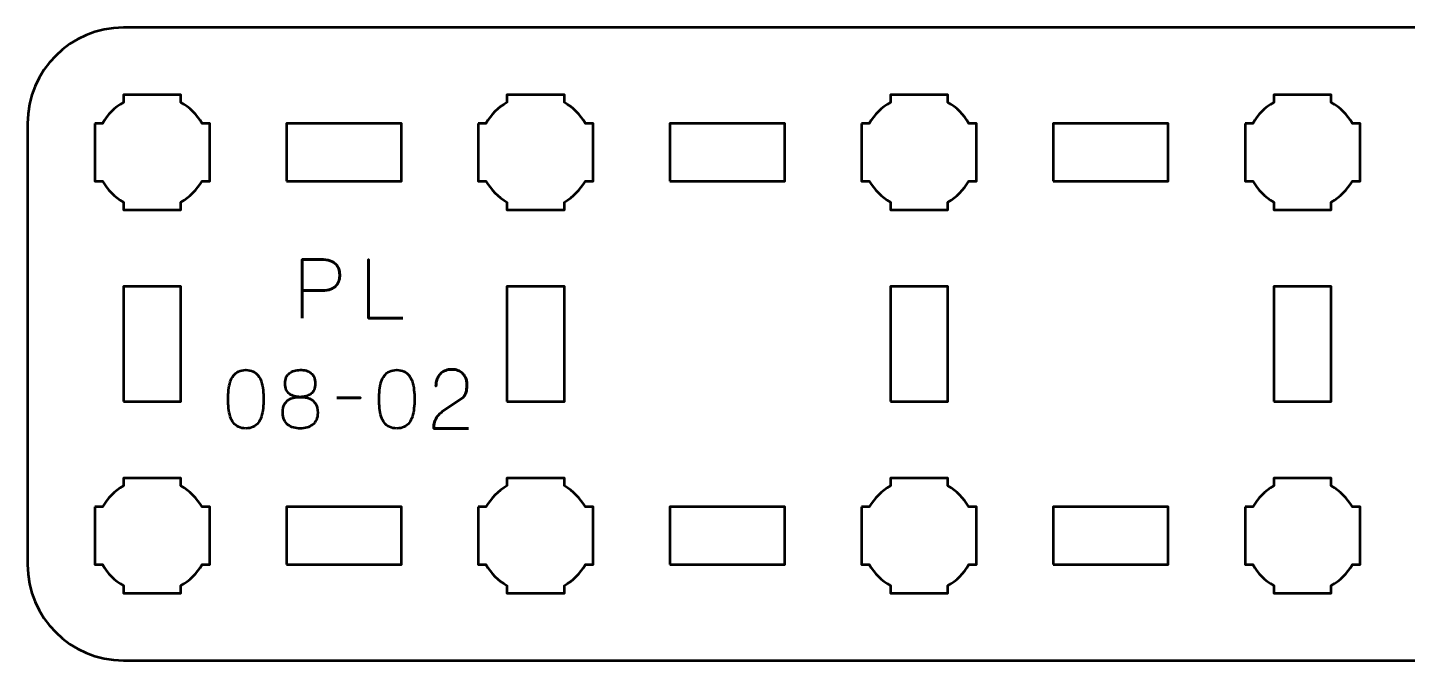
# Model space of a CAD drawing. Header units: centimetres. Extents: x -18.1 to -2.9, y -16.5 to -13.2.
# Drawn here: x -18.15 to -10.95, y -16.5 to -13.2 of the extents above; entities that cross this region are included whole.
import ezdxf

# ---------------------------------------------------------------- set-up
doc = ezdxf.new("R2010")
doc.units = ezdxf.units.CM
doc.header["$MEASUREMENT"] = 0
doc.layers.add('Layer 1', color=7, linetype='Continuous')

msp = doc.modelspace()

# ---------------------------------------------------------------- linework, layer by layer
at = {"layer": 'Layer 1', "color": 250, "lineweight": 53}
for points in [[(-16.8, -14), (-16.2, -14), (-16.2, -13.7), (-16.8, -13.7), (-16.8, -14)], [(-14.8, -14), (-14.2, -14), (-14.2, -13.7), (-14.8, -13.7), (-14.8, -14)], [(-12.8, -14), (-12.2, -14), (-12.2, -13.7), (-12.8, -13.7), (-12.8, -14)], [(-17.65, -15.15), (-17.35, -15.15), (-17.35, -14.55), (-17.65, -14.55), (-17.65, -15.15)], [(-15.65, -15.15), (-15.35, -15.15), (-15.35, -14.55), (-15.65, -14.55), (-15.65, -15.15)], [(-13.65, -15.15), (-13.35, -15.15), (-13.35, -14.55), (-13.65, -14.55), (-13.65, -15.15)], [(-11.65, -15.15), (-11.35, -15.15), (-11.35, -14.55), (-11.65, -14.55), (-11.65, -15.15)], [(-16.8, -16), (-16.2, -16), (-16.2, -15.7), (-16.8, -15.7), (-16.8, -16)], [(-14.8, -16), (-14.2, -16), (-14.2, -15.7), (-14.8, -15.7), (-14.8, -16)], [(-12.8, -16), (-12.2, -16), (-12.2, -15.7), (-12.8, -15.7), (-12.8, -16)]]:
    msp.add_lwpolyline(points, close=True, dxfattribs=at)
msp.add_open_spline([(-18.15, -16), (-18.15, -16), (-18.15, -13.7), (-18.15, -13.7), (-18.15, -13.7), (-18.15, -13.42391), (-17.92609, -13.2), (-17.65, -13.2), (-17.65, -13.2), (-17.65, -13.2), (-3.35, -13.2), (-3.35, -13.2), (-3.35, -13.2), (-3.07391, -13.2), (-2.85, -13.42391), (-2.85, -13.7), (-2.85, -13.7), (-2.85, -13.7), (-2.85, -16), (-2.85, -16), (-2.85, -16), (-2.85, -16.27609), (-3.07391, -16.5), (-3.35, -16.5), (-3.35, -16.5), (-3.35, -16.5), (-17.65, -16.5), (-17.65, -16.5), (-17.65, -16.5), (-17.92609, -16.5), (-18.15, -16.27609), (-18.15, -16)], degree=3, knots=[0, 0, 0, 0, 0.125, 0.125, 0.125, 0.125, 0.25, 0.25, 0.25, 0.25, 0.375, 0.375, 0.375, 0.375, 0.5, 0.5, 0.5, 0.5, 0.625, 0.625, 0.625, 0.625, 0.75, 0.75, 0.75, 0.75, 0.875, 0.875, 0.875, 0.875, 1, 1, 1, 1], dxfattribs=at)
at = {"layer": 'Layer 1', "lineweight": 53}
for points in [[(-17.8, -13.7), (-17.8, -13.7), (-17.75985, -13.7), (-17.75985, -13.7), (-17.75985, -13.7), (-17.7335, -13.65447), (-17.69553, -13.6165), (-17.65, -13.59015), (-17.65, -13.59015), (-17.65, -13.59015), (-17.65, -13.55), (-17.65, -13.55), (-17.65, -13.55), (-17.65, -13.55), (-17.5, -13.55), (-17.5, -13.55), (-17.5, -13.55), (-17.5, -13.55), (-17.35, -13.55), (-17.35, -13.55), (-17.35, -13.55), (-17.35, -13.55), (-17.35, -13.59015), (-17.35, -13.59015), (-17.35, -13.59015), (-17.30447, -13.6165), (-17.2665, -13.65447), (-17.24015, -13.7), (-17.24015, -13.7), (-17.24015, -13.7), (-17.2, -13.7), (-17.2, -13.7), (-17.2, -13.7), (-17.2, -13.7), (-17.2, -13.85), (-17.2, -13.85), (-17.2, -13.85), (-17.2, -13.85), (-17.2, -14), (-17.2, -14), (-17.2, -14), (-17.2, -14), (-17.24015, -14), (-17.24015, -14), (-17.24015, -14), (-17.2665, -14.04553), (-17.30447, -14.0835), (-17.35, -14.10985), (-17.35, -14.10985), (-17.35, -14.10985), (-17.35, -14.15), (-17.35, -14.15), (-17.35, -14.15), (-17.35, -14.15), (-17.5, -14.15), (-17.5, -14.15), (-17.5, -14.15), (-17.5, -14.15), (-17.65, -14.15), (-17.65, -14.15), (-17.65, -14.15), (-17.65, -14.15), (-17.65, -14.10985), (-17.65, -14.10985), (-17.65, -14.10985), (-17.69553, -14.0835), (-17.7335, -14.04553), (-17.75985, -14), (-17.75985, -14), (-17.75985, -14), (-17.8, -14), (-17.8, -14), (-17.8, -14), (-17.8, -14), (-17.8, -13.85), (-17.8, -13.85), (-17.8, -13.85), (-17.8, -13.85), (-17.8, -13.7), (-17.8, -13.7)], [(-15.8, -13.7), (-15.8, -13.7), (-15.75985, -13.7), (-15.75985, -13.7), (-15.75985, -13.7), (-15.7335, -13.65447), (-15.69553, -13.6165), (-15.65, -13.59015), (-15.65, -13.59015), (-15.65, -13.59015), (-15.65, -13.55), (-15.65, -13.55), (-15.65, -13.55), (-15.65, -13.55), (-15.5, -13.55), (-15.5, -13.55), (-15.5, -13.55), (-15.5, -13.55), (-15.35, -13.55), (-15.35, -13.55), (-15.35, -13.55), (-15.35, -13.55), (-15.35, -13.59015), (-15.35, -13.59015), (-15.35, -13.59015), (-15.30447, -13.6165), (-15.2665, -13.65447), (-15.24015, -13.7), (-15.24015, -13.7), (-15.24015, -13.7), (-15.2, -13.7), (-15.2, -13.7), (-15.2, -13.7), (-15.2, -13.7), (-15.2, -13.85), (-15.2, -13.85), (-15.2, -13.85), (-15.2, -13.85), (-15.2, -14), (-15.2, -14), (-15.2, -14), (-15.2, -14), (-15.24015, -14), (-15.24015, -14), (-15.24015, -14), (-15.2665, -14.04553), (-15.30447, -14.0835), (-15.35, -14.10985), (-15.35, -14.10985), (-15.35, -14.10985), (-15.35, -14.15), (-15.35, -14.15), (-15.35, -14.15), (-15.35, -14.15), (-15.5, -14.15), (-15.5, -14.15), (-15.5, -14.15), (-15.5, -14.15), (-15.65, -14.15), (-15.65, -14.15), (-15.65, -14.15), (-15.65, -14.15), (-15.65, -14.10985), (-15.65, -14.10985), (-15.65, -14.10985), (-15.69553, -14.0835), (-15.7335, -14.04553), (-15.75985, -14), (-15.75985, -14), (-15.75985, -14), (-15.8, -14), (-15.8, -14), (-15.8, -14), (-15.8, -14), (-15.8, -13.85), (-15.8, -13.85), (-15.8, -13.85), (-15.8, -13.85), (-15.8, -13.7), (-15.8, -13.7)], [(-13.8, -13.7), (-13.8, -13.7), (-13.75985, -13.7), (-13.75985, -13.7), (-13.75985, -13.7), (-13.7335, -13.65447), (-13.69553, -13.6165), (-13.65, -13.59015), (-13.65, -13.59015), (-13.65, -13.59015), (-13.65, -13.55), (-13.65, -13.55), (-13.65, -13.55), (-13.65, -13.55), (-13.5, -13.55), (-13.5, -13.55), (-13.5, -13.55), (-13.5, -13.55), (-13.35, -13.55), (-13.35, -13.55), (-13.35, -13.55), (-13.35, -13.55), (-13.35, -13.59015), (-13.35, -13.59015), (-13.35, -13.59015), (-13.30447, -13.6165), (-13.2665, -13.65447), (-13.24015, -13.7), (-13.24015, -13.7), (-13.24015, -13.7), (-13.2, -13.7), (-13.2, -13.7), (-13.2, -13.7), (-13.2, -13.7), (-13.2, -13.85), (-13.2, -13.85), (-13.2, -13.85), (-13.2, -13.85), (-13.2, -14), (-13.2, -14), (-13.2, -14), (-13.2, -14), (-13.24015, -14), (-13.24015, -14), (-13.24015, -14), (-13.2665, -14.04553), (-13.30447, -14.0835), (-13.35, -14.10985), (-13.35, -14.10985), (-13.35, -14.10985), (-13.35, -14.15), (-13.35, -14.15), (-13.35, -14.15), (-13.35, -14.15), (-13.5, -14.15), (-13.5, -14.15), (-13.5, -14.15), (-13.5, -14.15), (-13.65, -14.15), (-13.65, -14.15), (-13.65, -14.15), (-13.65, -14.15), (-13.65, -14.10985), (-13.65, -14.10985), (-13.65, -14.10985), (-13.69553, -14.0835), (-13.7335, -14.04553), (-13.75985, -14), (-13.75985, -14), (-13.75985, -14), (-13.8, -14), (-13.8, -14), (-13.8, -14), (-13.8, -14), (-13.8, -13.85), (-13.8, -13.85), (-13.8, -13.85), (-13.8, -13.85), (-13.8, -13.7), (-13.8, -13.7)], [(-11.8, -13.7), (-11.8, -13.7), (-11.75985, -13.7), (-11.75985, -13.7), (-11.75985, -13.7), (-11.7335, -13.65447), (-11.69553, -13.6165), (-11.65, -13.59015), (-11.65, -13.59015), (-11.65, -13.59015), (-11.65, -13.55), (-11.65, -13.55), (-11.65, -13.55), (-11.65, -13.55), (-11.5, -13.55), (-11.5, -13.55), (-11.5, -13.55), (-11.5, -13.55), (-11.35, -13.55), (-11.35, -13.55), (-11.35, -13.55), (-11.35, -13.55), (-11.35, -13.59015), (-11.35, -13.59015), (-11.35, -13.59015), (-11.30447, -13.6165), (-11.2665, -13.65447), (-11.24015, -13.7), (-11.24015, -13.7), (-11.24015, -13.7), (-11.2, -13.7), (-11.2, -13.7), (-11.2, -13.7), (-11.2, -13.7), (-11.2, -13.85), (-11.2, -13.85), (-11.2, -13.85), (-11.2, -13.85), (-11.2, -14), (-11.2, -14), (-11.2, -14), (-11.2, -14), (-11.24015, -14), (-11.24015, -14), (-11.24015, -14), (-11.2665, -14.04553), (-11.30447, -14.0835), (-11.35, -14.10985), (-11.35, -14.10985), (-11.35, -14.10985), (-11.35, -14.15), (-11.35, -14.15), (-11.35, -14.15), (-11.35, -14.15), (-11.5, -14.15), (-11.5, -14.15), (-11.5, -14.15), (-11.5, -14.15), (-11.65, -14.15), (-11.65, -14.15), (-11.65, -14.15), (-11.65, -14.15), (-11.65, -14.10985), (-11.65, -14.10985), (-11.65, -14.10985), (-11.69553, -14.0835), (-11.7335, -14.04553), (-11.75985, -14), (-11.75985, -14), (-11.75985, -14), (-11.8, -14), (-11.8, -14), (-11.8, -14), (-11.8, -14), (-11.8, -13.85), (-11.8, -13.85), (-11.8, -13.85), (-11.8, -13.85), (-11.8, -13.7), (-11.8, -13.7)], [(-17.8, -15.7), (-17.8, -15.7), (-17.75985, -15.7), (-17.75985, -15.7), (-17.75985, -15.7), (-17.7335, -15.65447), (-17.69553, -15.6165), (-17.65, -15.59015), (-17.65, -15.59015), (-17.65, -15.59015), (-17.65, -15.55), (-17.65, -15.55), (-17.65, -15.55), (-17.65, -15.55), (-17.5, -15.55), (-17.5, -15.55), (-17.5, -15.55), (-17.5, -15.55), (-17.35, -15.55), (-17.35, -15.55), (-17.35, -15.55), (-17.35, -15.55), (-17.35, -15.59015), (-17.35, -15.59015), (-17.35, -15.59015), (-17.30447, -15.6165), (-17.2665, -15.65447), (-17.24015, -15.7), (-17.24015, -15.7), (-17.24015, -15.7), (-17.2, -15.7), (-17.2, -15.7), (-17.2, -15.7), (-17.2, -15.7), (-17.2, -15.85), (-17.2, -15.85), (-17.2, -15.85), (-17.2, -15.85), (-17.2, -16), (-17.2, -16), (-17.2, -16), (-17.2, -16), (-17.24015, -16), (-17.24015, -16), (-17.24015, -16), (-17.2665, -16.04553), (-17.30447, -16.0835), (-17.35, -16.10985), (-17.35, -16.10985), (-17.35, -16.10985), (-17.35, -16.15), (-17.35, -16.15), (-17.35, -16.15), (-17.35, -16.15), (-17.5, -16.15), (-17.5, -16.15), (-17.5, -16.15), (-17.5, -16.15), (-17.65, -16.15), (-17.65, -16.15), (-17.65, -16.15), (-17.65, -16.15), (-17.65, -16.10985), (-17.65, -16.10985), (-17.65, -16.10985), (-17.69553, -16.0835), (-17.7335, -16.04553), (-17.75985, -16), (-17.75985, -16), (-17.75985, -16), (-17.8, -16), (-17.8, -16), (-17.8, -16), (-17.8, -16), (-17.8, -15.85), (-17.8, -15.85), (-17.8, -15.85), (-17.8, -15.85), (-17.8, -15.7), (-17.8, -15.7)], [(-15.8, -15.7), (-15.8, -15.7), (-15.75985, -15.7), (-15.75985, -15.7), (-15.75985, -15.7), (-15.7335, -15.65447), (-15.69553, -15.6165), (-15.65, -15.59015), (-15.65, -15.59015), (-15.65, -15.59015), (-15.65, -15.55), (-15.65, -15.55), (-15.65, -15.55), (-15.65, -15.55), (-15.5, -15.55), (-15.5, -15.55), (-15.5, -15.55), (-15.5, -15.55), (-15.35, -15.55), (-15.35, -15.55), (-15.35, -15.55), (-15.35, -15.55), (-15.35, -15.59015), (-15.35, -15.59015), (-15.35, -15.59015), (-15.30447, -15.6165), (-15.2665, -15.65447), (-15.24015, -15.7), (-15.24015, -15.7), (-15.24015, -15.7), (-15.2, -15.7), (-15.2, -15.7), (-15.2, -15.7), (-15.2, -15.7), (-15.2, -15.85), (-15.2, -15.85), (-15.2, -15.85), (-15.2, -15.85), (-15.2, -16), (-15.2, -16), (-15.2, -16), (-15.2, -16), (-15.24015, -16), (-15.24015, -16), (-15.24015, -16), (-15.2665, -16.04553), (-15.30447, -16.0835), (-15.35, -16.10985), (-15.35, -16.10985), (-15.35, -16.10985), (-15.35, -16.15), (-15.35, -16.15), (-15.35, -16.15), (-15.35, -16.15), (-15.5, -16.15), (-15.5, -16.15), (-15.5, -16.15), (-15.5, -16.15), (-15.65, -16.15), (-15.65, -16.15), (-15.65, -16.15), (-15.65, -16.15), (-15.65, -16.10985), (-15.65, -16.10985), (-15.65, -16.10985), (-15.69553, -16.0835), (-15.7335, -16.04553), (-15.75985, -16), (-15.75985, -16), (-15.75985, -16), (-15.8, -16), (-15.8, -16), (-15.8, -16), (-15.8, -16), (-15.8, -15.85), (-15.8, -15.85), (-15.8, -15.85), (-15.8, -15.85), (-15.8, -15.7), (-15.8, -15.7)], [(-13.8, -15.7), (-13.8, -15.7), (-13.75985, -15.7), (-13.75985, -15.7), (-13.75985, -15.7), (-13.7335, -15.65447), (-13.69553, -15.6165), (-13.65, -15.59015), (-13.65, -15.59015), (-13.65, -15.59015), (-13.65, -15.55), (-13.65, -15.55), (-13.65, -15.55), (-13.65, -15.55), (-13.5, -15.55), (-13.5, -15.55), (-13.5, -15.55), (-13.5, -15.55), (-13.35, -15.55), (-13.35, -15.55), (-13.35, -15.55), (-13.35, -15.55), (-13.35, -15.59015), (-13.35, -15.59015), (-13.35, -15.59015), (-13.30447, -15.6165), (-13.2665, -15.65447), (-13.24015, -15.7), (-13.24015, -15.7), (-13.24015, -15.7), (-13.2, -15.7), (-13.2, -15.7), (-13.2, -15.7), (-13.2, -15.7), (-13.2, -15.85), (-13.2, -15.85), (-13.2, -15.85), (-13.2, -15.85), (-13.2, -16), (-13.2, -16), (-13.2, -16), (-13.2, -16), (-13.24015, -16), (-13.24015, -16), (-13.24015, -16), (-13.2665, -16.04553), (-13.30447, -16.0835), (-13.35, -16.10985), (-13.35, -16.10985), (-13.35, -16.10985), (-13.35, -16.15), (-13.35, -16.15), (-13.35, -16.15), (-13.35, -16.15), (-13.5, -16.15), (-13.5, -16.15), (-13.5, -16.15), (-13.5, -16.15), (-13.65, -16.15), (-13.65, -16.15), (-13.65, -16.15), (-13.65, -16.15), (-13.65, -16.10985), (-13.65, -16.10985), (-13.65, -16.10985), (-13.69553, -16.0835), (-13.7335, -16.04553), (-13.75985, -16), (-13.75985, -16), (-13.75985, -16), (-13.8, -16), (-13.8, -16), (-13.8, -16), (-13.8, -16), (-13.8, -15.85), (-13.8, -15.85), (-13.8, -15.85), (-13.8, -15.85), (-13.8, -15.7), (-13.8, -15.7)], [(-11.8, -15.7), (-11.8, -15.7), (-11.75985, -15.7), (-11.75985, -15.7), (-11.75985, -15.7), (-11.7335, -15.65447), (-11.69553, -15.6165), (-11.65, -15.59015), (-11.65, -15.59015), (-11.65, -15.59015), (-11.65, -15.55), (-11.65, -15.55), (-11.65, -15.55), (-11.65, -15.55), (-11.5, -15.55), (-11.5, -15.55), (-11.5, -15.55), (-11.5, -15.55), (-11.35, -15.55), (-11.35, -15.55), (-11.35, -15.55), (-11.35, -15.55), (-11.35, -15.59015), (-11.35, -15.59015), (-11.35, -15.59015), (-11.30447, -15.6165), (-11.2665, -15.65447), (-11.24015, -15.7), (-11.24015, -15.7), (-11.24015, -15.7), (-11.2, -15.7), (-11.2, -15.7), (-11.2, -15.7), (-11.2, -15.7), (-11.2, -15.85), (-11.2, -15.85), (-11.2, -15.85), (-11.2, -15.85), (-11.2, -16), (-11.2, -16), (-11.2, -16), (-11.2, -16), (-11.24015, -16), (-11.24015, -16), (-11.24015, -16), (-11.2665, -16.04553), (-11.30447, -16.0835), (-11.35, -16.10985), (-11.35, -16.10985), (-11.35, -16.10985), (-11.35, -16.15), (-11.35, -16.15), (-11.35, -16.15), (-11.35, -16.15), (-11.5, -16.15), (-11.5, -16.15), (-11.5, -16.15), (-11.5, -16.15), (-11.65, -16.15), (-11.65, -16.15), (-11.65, -16.15), (-11.65, -16.15), (-11.65, -16.10985), (-11.65, -16.10985), (-11.65, -16.10985), (-11.69553, -16.0835), (-11.7335, -16.04553), (-11.75985, -16), (-11.75985, -16), (-11.75985, -16), (-11.8, -16), (-11.8, -16), (-11.8, -16), (-11.8, -16), (-11.8, -15.85), (-11.8, -15.85), (-11.8, -15.85), (-11.8, -15.85), (-11.8, -15.7), (-11.8, -15.7)]]:
    msp.add_open_spline(points, degree=3, knots=[0, 0, 0, 0, 0.05, 0.05, 0.05, 0.05, 0.1, 0.1, 0.1, 0.1, 0.15, 0.15, 0.15, 0.15, 0.2, 0.2, 0.2, 0.2, 0.25, 0.25, 0.25, 0.25, 0.3, 0.3, 0.3, 0.3, 0.35, 0.35, 0.35, 0.35, 0.4, 0.4, 0.4, 0.4, 0.45, 0.45, 0.45, 0.45, 0.5, 0.5, 0.5, 0.5, 0.55, 0.55, 0.55, 0.55, 0.6, 0.6, 0.6, 0.6, 0.65, 0.65, 0.65, 0.65, 0.7, 0.7, 0.7, 0.7, 0.75, 0.75, 0.75, 0.75, 0.8, 0.8, 0.8, 0.8, 0.85, 0.85, 0.85, 0.85, 0.9, 0.9, 0.9, 0.9, 0.95, 0.95, 0.95, 0.95, 1, 1, 1, 1], dxfattribs=at)
at = {"layer": 'Layer 1', "color": 5, "lineweight": 53}
for points, knots in [([(-16.71759, -14.71494), (-16.71759, -14.71494), (-16.71759, -14.40972), (-16.71759, -14.40972), (-16.71759, -14.40972), (-16.71759, -14.40972), (-16.62022, -14.40972), (-16.62022, -14.40972), (-16.62022, -14.40972), (-16.60075, -14.40979), (-16.58474, -14.41198), (-16.57211, -14.41621), (-16.57211, -14.41621), (-16.55955, -14.42037), (-16.54967, -14.42616), (-16.54254, -14.4335), (-16.54254, -14.4335), (-16.53542, -14.44076), (-16.53034, -14.44909), (-16.52723, -14.45847), (-16.52723, -14.45847), (-16.5242, -14.46786), (-16.52244, -14.47766), (-16.52201, -14.48804), (-16.52201, -14.48804), (-16.52152, -14.49841), (-16.52272, -14.50857), (-16.52554, -14.51844), (-16.52554, -14.51844), (-16.52843, -14.52832), (-16.5333, -14.53728), (-16.54029, -14.54533), (-16.54029, -14.54533), (-16.5472, -14.55337), (-16.55658, -14.55979), (-16.56837, -14.56452), (-16.56837, -14.56452), (-16.58015, -14.56931), (-16.59475, -14.57171), (-16.61218, -14.57185), (-16.61218, -14.57185), (-16.61218, -14.57185), (-16.71759, -14.57185), (-16.71759, -14.57185), (-16.71759, -14.57185), (-16.71759, -14.57185), (-16.61218, -14.57185), (-16.61218, -14.57185), (-16.61218, -14.57185), (-16.59511, -14.57171), (-16.58064, -14.56931), (-16.56893, -14.56452), (-16.56893, -14.56452), (-16.55715, -14.55979), (-16.54776, -14.55337), (-16.54071, -14.54533), (-16.54071, -14.54533), (-16.53372, -14.53728), (-16.52871, -14.52832), (-16.52575, -14.51844), (-16.52575, -14.51844), (-16.52279, -14.50857), (-16.52152, -14.49841), (-16.52201, -14.48804), (-16.52201, -14.48804), (-16.52244, -14.47766), (-16.5242, -14.46786), (-16.52737, -14.45847), (-16.52737, -14.45847), (-16.53048, -14.44909), (-16.5357, -14.44076), (-16.54283, -14.4335), (-16.54283, -14.4335), (-16.55002, -14.42616), (-16.5599, -14.42037), (-16.57246, -14.41621), (-16.57246, -14.41621), (-16.58509, -14.41198), (-16.60096, -14.40979), (-16.62022, -14.40972), (-16.62022, -14.40972), (-16.62022, -14.40972), (-16.71759, -14.40972), (-16.71759, -14.40972), (-16.71759, -14.40972), (-16.71759, -14.40972), (-16.71759, -14.71494), (-16.71759, -14.71494)], [0, 0, 0, 0, 0.0454545, 0.0454545, 0.0454545, 0.0454545, 0.0909091, 0.0909091, 0.0909091, 0.0909091, 0.1363636, 0.1363636, 0.1363636, 0.1363636, 0.1818182, 0.1818182, 0.1818182, 0.1818182, 0.2272727, 0.2272727, 0.2272727, 0.2272727, 0.2727273, 0.2727273, 0.2727273, 0.2727273, 0.3181818, 0.3181818, 0.3181818, 0.3181818, 0.3636364, 0.3636364, 0.3636364, 0.3636364, 0.4090909, 0.4090909, 0.4090909, 0.4090909, 0.4545455, 0.4545455, 0.4545455, 0.4545455, 0.5, 0.5, 0.5, 0.5, 0.5454545, 0.5454545, 0.5454545, 0.5454545, 0.5909091, 0.5909091, 0.5909091, 0.5909091, 0.6363636, 0.6363636, 0.6363636, 0.6363636, 0.6818182, 0.6818182, 0.6818182, 0.6818182, 0.7272727, 0.7272727, 0.7272727, 0.7272727, 0.7727273, 0.7727273, 0.7727273, 0.7727273, 0.8181818, 0.8181818, 0.8181818, 0.8181818, 0.8636364, 0.8636364, 0.8636364, 0.8636364, 0.9090909, 0.9090909, 0.9090909, 0.9090909, 0.9545455, 0.9545455, 0.9545455, 0.9545455, 1, 1, 1, 1]), ([(-16.19309, -14.71494), (-16.19309, -14.71494), (-16.37131, -14.71494), (-16.37131, -14.71494), (-16.37131, -14.71494), (-16.37131, -14.71494), (-16.37131, -14.40972), (-16.37131, -14.40972), (-16.37131, -14.40972), (-16.37131, -14.40972), (-16.37131, -14.71494), (-16.37131, -14.71494), (-16.37131, -14.71494), (-16.37131, -14.71494), (-16.19309, -14.71494), (-16.19309, -14.71494)], [0, 0, 0, 0, 0.25, 0.25, 0.25, 0.25, 0.5, 0.5, 0.5, 0.5, 0.75, 0.75, 0.75, 0.75, 1, 1, 1, 1]), ([(-17.0118, -15.29025), (-16.99699, -15.29018), (-16.98422, -15.28757), (-16.97356, -15.28249), (-16.97356, -15.28249), (-16.96298, -15.27741), (-16.95416, -15.27014), (-16.94711, -15.2609), (-16.94711, -15.2609), (-16.94012, -15.25159), (-16.93462, -15.24058), (-16.93053, -15.22788), (-16.93053, -15.22788), (-16.9265, -15.21518), (-16.92361, -15.20128), (-16.92199, -15.18604), (-16.92199, -15.18604), (-16.92029, -15.1708), (-16.91945, -15.15478), (-16.91952, -15.13785), (-16.91952, -15.13785), (-16.91945, -15.12099), (-16.92029, -15.10497), (-16.92199, -15.0898), (-16.92199, -15.0898), (-16.92361, -15.07463), (-16.9265, -15.06066), (-16.93053, -15.04796), (-16.93053, -15.04796), (-16.93462, -15.03533), (-16.94012, -15.02433), (-16.94711, -15.01494), (-16.94711, -15.01494), (-16.95416, -15.00563), (-16.96298, -14.99836), (-16.97356, -14.99328), (-16.97356, -14.99328), (-16.98422, -14.98813), (-16.99699, -14.98552), (-17.0118, -14.98545), (-17.0118, -14.98545), (-17.02662, -14.98552), (-17.03939, -14.98813), (-17.05005, -14.99328), (-17.05005, -14.99328), (-17.06063, -14.99836), (-17.06945, -15.00563), (-17.0765, -15.01494), (-17.0765, -15.01494), (-17.08349, -15.02433), (-17.08899, -15.03533), (-17.09308, -15.04796), (-17.09308, -15.04796), (-17.09711, -15.06066), (-17.1, -15.07463), (-17.10162, -15.0898), (-17.10162, -15.0898), (-17.10331, -15.10497), (-17.10416, -15.12099), (-17.10409, -15.13785), (-17.10409, -15.13785), (-17.10416, -15.15478), (-17.10331, -15.1708), (-17.10162, -15.18604), (-17.10162, -15.18604), (-17.1, -15.20128), (-17.09711, -15.21518), (-17.09308, -15.22788), (-17.09308, -15.22788), (-17.08899, -15.24058), (-17.08349, -15.25159), (-17.0765, -15.2609), (-17.0765, -15.2609), (-17.06945, -15.27014), (-17.06063, -15.27741), (-17.05005, -15.28249), (-17.05005, -15.28249), (-17.03939, -15.28757), (-17.02662, -15.29018), (-17.0118, -15.29025)], [0, 0, 0, 0, 0.05, 0.05, 0.05, 0.05, 0.1, 0.1, 0.1, 0.1, 0.15, 0.15, 0.15, 0.15, 0.2, 0.2, 0.2, 0.2, 0.25, 0.25, 0.25, 0.25, 0.3, 0.3, 0.3, 0.3, 0.35, 0.35, 0.35, 0.35, 0.4, 0.4, 0.4, 0.4, 0.45, 0.45, 0.45, 0.45, 0.5, 0.5, 0.5, 0.5, 0.55, 0.55, 0.55, 0.55, 0.6, 0.6, 0.6, 0.6, 0.65, 0.65, 0.65, 0.65, 0.7, 0.7, 0.7, 0.7, 0.75, 0.75, 0.75, 0.75, 0.8, 0.8, 0.8, 0.8, 0.85, 0.85, 0.85, 0.85, 0.9, 0.9, 0.9, 0.9, 0.95, 0.95, 0.95, 0.95, 1, 1, 1, 1]), ([(-17.0118, -15.29025), (-16.99699, -15.29018), (-16.98422, -15.28757), (-16.97356, -15.28249), (-16.97356, -15.28249), (-16.96298, -15.27741), (-16.95416, -15.27014), (-16.94711, -15.2609), (-16.94711, -15.2609), (-16.94012, -15.25159), (-16.93462, -15.24058), (-16.93053, -15.22788), (-16.93053, -15.22788), (-16.9265, -15.21518), (-16.92361, -15.20128), (-16.92199, -15.18604), (-16.92199, -15.18604), (-16.92029, -15.1708), (-16.91945, -15.15478), (-16.91952, -15.13785), (-16.91952, -15.13785), (-16.91945, -15.12099), (-16.92029, -15.10497), (-16.92199, -15.0898), (-16.92199, -15.0898), (-16.92361, -15.07463), (-16.9265, -15.06066), (-16.93053, -15.04796), (-16.93053, -15.04796), (-16.93462, -15.03533), (-16.94012, -15.02433), (-16.94711, -15.01494), (-16.94711, -15.01494), (-16.95416, -15.00563), (-16.96298, -14.99836), (-16.97356, -14.99328), (-16.97356, -14.99328), (-16.98422, -14.98813), (-16.99699, -14.98552), (-17.0118, -14.98545), (-17.0118, -14.98545), (-17.02662, -14.98552), (-17.03939, -14.98813), (-17.05005, -14.99328), (-17.05005, -14.99328), (-17.06063, -14.99836), (-17.06945, -15.00563), (-17.0765, -15.01494), (-17.0765, -15.01494), (-17.08349, -15.02433), (-17.08899, -15.03533), (-17.09308, -15.04796), (-17.09308, -15.04796), (-17.09711, -15.06066), (-17.1, -15.07463), (-17.10162, -15.0898), (-17.10162, -15.0898), (-17.10331, -15.10497), (-17.10416, -15.12099), (-17.10409, -15.13785), (-17.10409, -15.13785), (-17.10416, -15.15478), (-17.10331, -15.1708), (-17.10162, -15.18604), (-17.10162, -15.18604), (-17.1, -15.20128), (-17.09711, -15.21518), (-17.09308, -15.22788), (-17.09308, -15.22788), (-17.08899, -15.24058), (-17.08349, -15.25159), (-17.0765, -15.2609), (-17.0765, -15.2609), (-17.06945, -15.27014), (-17.06063, -15.27741), (-17.05005, -15.28249), (-17.05005, -15.28249), (-17.03939, -15.28757), (-17.02662, -15.29018), (-17.0118, -15.29025)], [0, 0, 0, 0, 0.05, 0.05, 0.05, 0.05, 0.1, 0.1, 0.1, 0.1, 0.15, 0.15, 0.15, 0.15, 0.2, 0.2, 0.2, 0.2, 0.25, 0.25, 0.25, 0.25, 0.3, 0.3, 0.3, 0.3, 0.35, 0.35, 0.35, 0.35, 0.4, 0.4, 0.4, 0.4, 0.45, 0.45, 0.45, 0.45, 0.5, 0.5, 0.5, 0.5, 0.55, 0.55, 0.55, 0.55, 0.6, 0.6, 0.6, 0.6, 0.65, 0.65, 0.65, 0.65, 0.7, 0.7, 0.7, 0.7, 0.75, 0.75, 0.75, 0.75, 0.8, 0.8, 0.8, 0.8, 0.85, 0.85, 0.85, 0.85, 0.9, 0.9, 0.9, 0.9, 0.95, 0.95, 0.95, 0.95, 1, 1, 1, 1]), ([(-16.72817, -15.12642), (-16.71731, -15.12642), (-16.70715, -15.12515), (-16.69762, -15.12261), (-16.69762, -15.12261), (-16.68817, -15.12), (-16.67984, -15.11591), (-16.67258, -15.11033), (-16.67258, -15.11033), (-16.66538, -15.10476), (-16.65974, -15.09749), (-16.65564, -15.08853), (-16.65564, -15.08853), (-16.65155, -15.07964), (-16.64951, -15.06885), (-16.64944, -15.05615), (-16.64944, -15.05615), (-16.64951, -15.04345), (-16.65148, -15.03258), (-16.65536, -15.02355), (-16.65536, -15.02355), (-16.65924, -15.01452), (-16.66475, -15.00711), (-16.6718, -15.0014), (-16.6718, -15.0014), (-16.67886, -14.99575), (-16.68718, -14.99159), (-16.69678, -14.98898), (-16.69678, -14.98898), (-16.7063, -14.98637), (-16.71682, -14.98524), (-16.72817, -14.98545), (-16.72817, -14.98545), (-16.73953, -14.98559), (-16.75005, -14.98708), (-16.75957, -14.98969), (-16.75957, -14.98969), (-16.76917, -14.99237), (-16.77749, -14.99646), (-16.78455, -15.00203), (-16.78455, -15.00203), (-16.7916, -15.00761), (-16.79711, -15.01487), (-16.80099, -15.02376), (-16.80099, -15.02376), (-16.80487, -15.03272), (-16.80684, -15.04345), (-16.80691, -15.05615), (-16.80691, -15.05615), (-16.80684, -15.06885), (-16.8048, -15.07964), (-16.8007, -15.08853), (-16.8007, -15.08853), (-16.79661, -15.09749), (-16.79097, -15.10476), (-16.7837, -15.11033), (-16.7837, -15.11033), (-16.7765, -15.11591), (-16.76818, -15.12), (-16.75872, -15.12261), (-16.75872, -15.12261), (-16.7492, -15.12515), (-16.73904, -15.12642), (-16.72817, -15.12642)], [0, 0, 0, 0, 0.0625, 0.0625, 0.0625, 0.0625, 0.125, 0.125, 0.125, 0.125, 0.1875, 0.1875, 0.1875, 0.1875, 0.25, 0.25, 0.25, 0.25, 0.3125, 0.3125, 0.3125, 0.3125, 0.375, 0.375, 0.375, 0.375, 0.4375, 0.4375, 0.4375, 0.4375, 0.5, 0.5, 0.5, 0.5, 0.5625, 0.5625, 0.5625, 0.5625, 0.625, 0.625, 0.625, 0.625, 0.6875, 0.6875, 0.6875, 0.6875, 0.75, 0.75, 0.75, 0.75, 0.8125, 0.8125, 0.8125, 0.8125, 0.875, 0.875, 0.875, 0.875, 0.9375, 0.9375, 0.9375, 0.9375, 1, 1, 1, 1]), ([(-16.72817, -15.12642), (-16.71731, -15.12642), (-16.70715, -15.12515), (-16.69762, -15.12261), (-16.69762, -15.12261), (-16.68817, -15.12), (-16.67984, -15.11591), (-16.67258, -15.11033), (-16.67258, -15.11033), (-16.66538, -15.10476), (-16.65974, -15.09749), (-16.65564, -15.08853), (-16.65564, -15.08853), (-16.65155, -15.07964), (-16.64951, -15.06885), (-16.64944, -15.05615), (-16.64944, -15.05615), (-16.64951, -15.04345), (-16.65148, -15.03258), (-16.65536, -15.02355), (-16.65536, -15.02355), (-16.65924, -15.01452), (-16.66475, -15.00711), (-16.6718, -15.0014), (-16.6718, -15.0014), (-16.67886, -14.99575), (-16.68718, -14.99159), (-16.69678, -14.98898), (-16.69678, -14.98898), (-16.7063, -14.98637), (-16.71682, -14.98524), (-16.72817, -14.98545), (-16.72817, -14.98545), (-16.73953, -14.98559), (-16.75005, -14.98708), (-16.75957, -14.98969), (-16.75957, -14.98969), (-16.76917, -14.99237), (-16.77749, -14.99646), (-16.78455, -15.00203), (-16.78455, -15.00203), (-16.7916, -15.00761), (-16.79711, -15.01487), (-16.80099, -15.02376), (-16.80099, -15.02376), (-16.80487, -15.03272), (-16.80684, -15.04345), (-16.80691, -15.05615), (-16.80691, -15.05615), (-16.80684, -15.06885), (-16.8048, -15.07964), (-16.8007, -15.08853), (-16.8007, -15.08853), (-16.79661, -15.09749), (-16.79097, -15.10476), (-16.7837, -15.11033), (-16.7837, -15.11033), (-16.7765, -15.11591), (-16.76818, -15.12), (-16.75872, -15.12261), (-16.75872, -15.12261), (-16.7492, -15.12515), (-16.73904, -15.12642), (-16.72817, -15.12642)], [0, 0, 0, 0, 0.0625, 0.0625, 0.0625, 0.0625, 0.125, 0.125, 0.125, 0.125, 0.1875, 0.1875, 0.1875, 0.1875, 0.25, 0.25, 0.25, 0.25, 0.3125, 0.3125, 0.3125, 0.3125, 0.375, 0.375, 0.375, 0.375, 0.4375, 0.4375, 0.4375, 0.4375, 0.5, 0.5, 0.5, 0.5, 0.5625, 0.5625, 0.5625, 0.5625, 0.625, 0.625, 0.625, 0.625, 0.6875, 0.6875, 0.6875, 0.6875, 0.75, 0.75, 0.75, 0.75, 0.8125, 0.8125, 0.8125, 0.8125, 0.875, 0.875, 0.875, 0.875, 0.9375, 0.9375, 0.9375, 0.9375, 1, 1, 1, 1]), ([(-16.22441, -15.29025), (-16.2096, -15.29018), (-16.19683, -15.28757), (-16.18617, -15.28249), (-16.18617, -15.28249), (-16.17559, -15.27741), (-16.16677, -15.27014), (-16.15972, -15.2609), (-16.15972, -15.2609), (-16.15273, -15.25159), (-16.14723, -15.24058), (-16.14314, -15.22788), (-16.14314, -15.22788), (-16.13911, -15.21518), (-16.13622, -15.20128), (-16.1346, -15.18604), (-16.1346, -15.18604), (-16.1329, -15.1708), (-16.13206, -15.15478), (-16.13213, -15.13785), (-16.13213, -15.13785), (-16.13206, -15.12099), (-16.1329, -15.10497), (-16.1346, -15.0898), (-16.1346, -15.0898), (-16.13622, -15.07463), (-16.13911, -15.06066), (-16.14314, -15.04796), (-16.14314, -15.04796), (-16.14723, -15.03533), (-16.15273, -15.02433), (-16.15972, -15.01494), (-16.15972, -15.01494), (-16.16677, -15.00563), (-16.17559, -14.99836), (-16.18617, -14.99328), (-16.18617, -14.99328), (-16.19683, -14.98813), (-16.2096, -14.98552), (-16.22441, -14.98545), (-16.22441, -14.98545), (-16.23923, -14.98552), (-16.252, -14.98813), (-16.26266, -14.99328), (-16.26266, -14.99328), (-16.27324, -14.99836), (-16.28206, -15.00563), (-16.28911, -15.01494), (-16.28911, -15.01494), (-16.2961, -15.02433), (-16.3016, -15.03533), (-16.30569, -15.04796), (-16.30569, -15.04796), (-16.30972, -15.06066), (-16.31261, -15.07463), (-16.31423, -15.0898), (-16.31423, -15.0898), (-16.31592, -15.10497), (-16.31677, -15.12099), (-16.3167, -15.13785), (-16.3167, -15.13785), (-16.31677, -15.15478), (-16.31592, -15.1708), (-16.31423, -15.18604), (-16.31423, -15.18604), (-16.31261, -15.20128), (-16.30972, -15.21518), (-16.30569, -15.22788), (-16.30569, -15.22788), (-16.3016, -15.24058), (-16.2961, -15.25159), (-16.28911, -15.2609), (-16.28911, -15.2609), (-16.28206, -15.27014), (-16.27324, -15.27741), (-16.26266, -15.28249), (-16.26266, -15.28249), (-16.252, -15.28757), (-16.23923, -15.29018), (-16.22441, -15.29025)], [0, 0, 0, 0, 0.05, 0.05, 0.05, 0.05, 0.1, 0.1, 0.1, 0.1, 0.15, 0.15, 0.15, 0.15, 0.2, 0.2, 0.2, 0.2, 0.25, 0.25, 0.25, 0.25, 0.3, 0.3, 0.3, 0.3, 0.35, 0.35, 0.35, 0.35, 0.4, 0.4, 0.4, 0.4, 0.45, 0.45, 0.45, 0.45, 0.5, 0.5, 0.5, 0.5, 0.55, 0.55, 0.55, 0.55, 0.6, 0.6, 0.6, 0.6, 0.65, 0.65, 0.65, 0.65, 0.7, 0.7, 0.7, 0.7, 0.75, 0.75, 0.75, 0.75, 0.8, 0.8, 0.8, 0.8, 0.85, 0.85, 0.85, 0.85, 0.9, 0.9, 0.9, 0.9, 0.95, 0.95, 0.95, 0.95, 1, 1, 1, 1]), ([(-16.22441, -15.29025), (-16.2096, -15.29018), (-16.19683, -15.28757), (-16.18617, -15.28249), (-16.18617, -15.28249), (-16.17559, -15.27741), (-16.16677, -15.27014), (-16.15972, -15.2609), (-16.15972, -15.2609), (-16.15273, -15.25159), (-16.14723, -15.24058), (-16.14314, -15.22788), (-16.14314, -15.22788), (-16.13911, -15.21518), (-16.13622, -15.20128), (-16.1346, -15.18604), (-16.1346, -15.18604), (-16.1329, -15.1708), (-16.13206, -15.15478), (-16.13213, -15.13785), (-16.13213, -15.13785), (-16.13206, -15.12099), (-16.1329, -15.10497), (-16.1346, -15.0898), (-16.1346, -15.0898), (-16.13622, -15.07463), (-16.13911, -15.06066), (-16.14314, -15.04796), (-16.14314, -15.04796), (-16.14723, -15.03533), (-16.15273, -15.02433), (-16.15972, -15.01494), (-16.15972, -15.01494), (-16.16677, -15.00563), (-16.17559, -14.99836), (-16.18617, -14.99328), (-16.18617, -14.99328), (-16.19683, -14.98813), (-16.2096, -14.98552), (-16.22441, -14.98545), (-16.22441, -14.98545), (-16.23923, -14.98552), (-16.252, -14.98813), (-16.26266, -14.99328), (-16.26266, -14.99328), (-16.27324, -14.99836), (-16.28206, -15.00563), (-16.28911, -15.01494), (-16.28911, -15.01494), (-16.2961, -15.02433), (-16.3016, -15.03533), (-16.30569, -15.04796), (-16.30569, -15.04796), (-16.30972, -15.06066), (-16.31261, -15.07463), (-16.31423, -15.0898), (-16.31423, -15.0898), (-16.31592, -15.10497), (-16.31677, -15.12099), (-16.3167, -15.13785), (-16.3167, -15.13785), (-16.31677, -15.15478), (-16.31592, -15.1708), (-16.31423, -15.18604), (-16.31423, -15.18604), (-16.31261, -15.20128), (-16.30972, -15.21518), (-16.30569, -15.22788), (-16.30569, -15.22788), (-16.3016, -15.24058), (-16.2961, -15.25159), (-16.28911, -15.2609), (-16.28911, -15.2609), (-16.28206, -15.27014), (-16.27324, -15.27741), (-16.26266, -15.28249), (-16.26266, -15.28249), (-16.252, -15.28757), (-16.23923, -15.29018), (-16.22441, -15.29025)], [0, 0, 0, 0, 0.05, 0.05, 0.05, 0.05, 0.1, 0.1, 0.1, 0.1, 0.15, 0.15, 0.15, 0.15, 0.2, 0.2, 0.2, 0.2, 0.25, 0.25, 0.25, 0.25, 0.3, 0.3, 0.3, 0.3, 0.35, 0.35, 0.35, 0.35, 0.4, 0.4, 0.4, 0.4, 0.45, 0.45, 0.45, 0.45, 0.5, 0.5, 0.5, 0.5, 0.55, 0.55, 0.55, 0.55, 0.6, 0.6, 0.6, 0.6, 0.65, 0.65, 0.65, 0.65, 0.7, 0.7, 0.7, 0.7, 0.75, 0.75, 0.75, 0.75, 0.8, 0.8, 0.8, 0.8, 0.85, 0.85, 0.85, 0.85, 0.9, 0.9, 0.9, 0.9, 0.95, 0.95, 0.95, 0.95, 1, 1, 1, 1]), ([(-15.85019, -15.29025), (-15.85019, -15.29025), (-16.0318, -15.29025), (-16.0318, -15.29025), (-16.0318, -15.29025), (-16.03145, -15.27797), (-16.0299, -15.26711), (-16.02728, -15.25779), (-16.02728, -15.25779), (-16.0246, -15.24848), (-16.02101, -15.2403), (-16.01656, -15.23324), (-16.01656, -15.23324), (-16.01204, -15.22619), (-16.00689, -15.21991), (-16.00104, -15.2144), (-16.00104, -15.2144), (-15.99518, -15.20883), (-15.9889, -15.20375), (-15.98213, -15.19895), (-15.98213, -15.19895), (-15.97536, -15.19422), (-15.96837, -15.1895), (-15.9611, -15.18484), (-15.9611, -15.18484), (-15.9611, -15.18484), (-15.88871, -15.13658), (-15.88871, -15.13658), (-15.88871, -15.13658), (-15.88131, -15.13136), (-15.87552, -15.12565), (-15.87143, -15.11951), (-15.87143, -15.11951), (-15.86727, -15.11337), (-15.86437, -15.10688), (-15.86261, -15.10003), (-15.86261, -15.10003), (-15.86092, -15.09326), (-15.85986, -15.08628), (-15.85951, -15.07922), (-15.85951, -15.07922), (-15.85915, -15.07209), (-15.85901, -15.06497), (-15.85908, -15.05784), (-15.85908, -15.05784), (-15.85908, -15.05199), (-15.85986, -15.04571), (-15.86141, -15.03893), (-15.86141, -15.03893), (-15.86303, -15.03223), (-15.86557, -15.02553), (-15.86917, -15.0189), (-15.86917, -15.0189), (-15.87277, -15.01226), (-15.87757, -15.0062), (-15.88356, -15.00069), (-15.88356, -15.00069), (-15.88956, -14.99526), (-15.89697, -14.99089), (-15.90579, -14.98757), (-15.90579, -14.98757), (-15.91461, -14.98425), (-15.92498, -14.98256), (-15.93697, -14.98249), (-15.93697, -14.98249), (-15.94904, -14.98256), (-15.95969, -14.98425), (-15.96887, -14.9875), (-15.96887, -14.9875), (-15.97804, -14.99074), (-15.98587, -14.99526), (-15.99236, -15.00097), (-15.99236, -15.00097), (-15.99885, -15.00669), (-16.00407, -15.01332), (-16.00816, -15.02073), (-16.00816, -15.02073), (-16.01226, -15.02814), (-16.01522, -15.03604), (-16.01712, -15.04437), (-16.01712, -15.04437), (-16.01903, -15.05269), (-16.01995, -15.06116), (-16.01995, -15.0697), (-16.01995, -15.0697), (-16.01995, -15.06116), (-16.01903, -15.05269), (-16.01712, -15.04437), (-16.01712, -15.04437), (-16.01522, -15.03604), (-16.01226, -15.02814), (-16.00816, -15.02073), (-16.00816, -15.02073), (-16.00407, -15.01332), (-15.99885, -15.00669), (-15.99236, -15.00097), (-15.99236, -15.00097), (-15.98587, -14.99526), (-15.97804, -14.99074), (-15.96887, -14.9875), (-15.96887, -14.9875), (-15.95969, -14.98425), (-15.94904, -14.98256), (-15.93697, -14.98249), (-15.93697, -14.98249), (-15.92498, -14.98256), (-15.91461, -14.98425), (-15.90579, -14.98757), (-15.90579, -14.98757), (-15.89697, -14.99089), (-15.88956, -14.99526), (-15.88356, -15.00069), (-15.88356, -15.00069), (-15.87757, -15.0062), (-15.87277, -15.01226), (-15.86917, -15.0189), (-15.86917, -15.0189), (-15.86557, -15.02553), (-15.86303, -15.03223), (-15.86141, -15.03893), (-15.86141, -15.03893), (-15.85986, -15.04571), (-15.85908, -15.05199), (-15.85908, -15.05784), (-15.85908, -15.05784), (-15.85901, -15.06497), (-15.85915, -15.07209), (-15.85951, -15.07922), (-15.85951, -15.07922), (-15.85986, -15.08628), (-15.86092, -15.09326), (-15.86261, -15.10003), (-15.86261, -15.10003), (-15.86437, -15.10688), (-15.86727, -15.11337), (-15.87143, -15.11951), (-15.87143, -15.11951), (-15.87552, -15.12565), (-15.88131, -15.13136), (-15.88871, -15.13658), (-15.88871, -15.13658), (-15.88871, -15.13658), (-15.9611, -15.18484), (-15.9611, -15.18484), (-15.9611, -15.18484), (-15.96837, -15.1895), (-15.97536, -15.19422), (-15.98213, -15.19895), (-15.98213, -15.19895), (-15.9889, -15.20375), (-15.99518, -15.20883), (-16.00104, -15.2144), (-16.00104, -15.2144), (-16.00689, -15.21991), (-16.01204, -15.22619), (-16.01656, -15.23324), (-16.01656, -15.23324), (-16.02101, -15.2403), (-16.0246, -15.24848), (-16.02728, -15.25779), (-16.02728, -15.25779), (-16.0299, -15.26711), (-16.03145, -15.27797), (-16.0318, -15.29025), (-16.0318, -15.29025), (-16.0318, -15.29025), (-15.85019, -15.29025), (-15.85019, -15.29025)], [0, 0, 0, 0, 0.0238095, 0.0238095, 0.0238095, 0.0238095, 0.047619, 0.047619, 0.047619, 0.047619, 0.0714286, 0.0714286, 0.0714286, 0.0714286, 0.0952381, 0.0952381, 0.0952381, 0.0952381, 0.1190476, 0.1190476, 0.1190476, 0.1190476, 0.1428571, 0.1428571, 0.1428571, 0.1428571, 0.1666667, 0.1666667, 0.1666667, 0.1666667, 0.1904762, 0.1904762, 0.1904762, 0.1904762, 0.2142857, 0.2142857, 0.2142857, 0.2142857, 0.2380952, 0.2380952, 0.2380952, 0.2380952, 0.2619048, 0.2619048, 0.2619048, 0.2619048, 0.2857143, 0.2857143, 0.2857143, 0.2857143, 0.3095238, 0.3095238, 0.3095238, 0.3095238, 0.3333333, 0.3333333, 0.3333333, 0.3333333, 0.3571429, 0.3571429, 0.3571429, 0.3571429, 0.3809524, 0.3809524, 0.3809524, 0.3809524, 0.4047619, 0.4047619, 0.4047619, 0.4047619, 0.4285714, 0.4285714, 0.4285714, 0.4285714, 0.452381, 0.452381, 0.452381, 0.452381, 0.4761905, 0.4761905, 0.4761905, 0.4761905, 0.5, 0.5, 0.5, 0.5, 0.5238095, 0.5238095, 0.5238095, 0.5238095, 0.547619, 0.547619, 0.547619, 0.547619, 0.5714286, 0.5714286, 0.5714286, 0.5714286, 0.5952381, 0.5952381, 0.5952381, 0.5952381, 0.6190476, 0.6190476, 0.6190476, 0.6190476, 0.6428571, 0.6428571, 0.6428571, 0.6428571, 0.6666667, 0.6666667, 0.6666667, 0.6666667, 0.6904762, 0.6904762, 0.6904762, 0.6904762, 0.7142857, 0.7142857, 0.7142857, 0.7142857, 0.7380952, 0.7380952, 0.7380952, 0.7380952, 0.7619048, 0.7619048, 0.7619048, 0.7619048, 0.7857143, 0.7857143, 0.7857143, 0.7857143, 0.8095238, 0.8095238, 0.8095238, 0.8095238, 0.8333333, 0.8333333, 0.8333333, 0.8333333, 0.8571429, 0.8571429, 0.8571429, 0.8571429, 0.8809524, 0.8809524, 0.8809524, 0.8809524, 0.9047619, 0.9047619, 0.9047619, 0.9047619, 0.9285714, 0.9285714, 0.9285714, 0.9285714, 0.952381, 0.952381, 0.952381, 0.952381, 0.9761905, 0.9761905, 0.9761905, 0.9761905, 1, 1, 1, 1]), ([(-16.72817, -15.29025), (-16.71547, -15.29025), (-16.70362, -15.28877), (-16.69261, -15.28566), (-16.69261, -15.28566), (-16.68161, -15.28256), (-16.67194, -15.27769), (-16.66355, -15.27106), (-16.66355, -15.27106), (-16.65522, -15.2645), (-16.64866, -15.25603), (-16.64393, -15.24559), (-16.64393, -15.24559), (-16.6392, -15.23522), (-16.63681, -15.22273), (-16.63674, -15.20812), (-16.63674, -15.20812), (-16.63688, -15.18872), (-16.64069, -15.17299), (-16.64824, -15.16099), (-16.64824, -15.16099), (-16.65578, -15.14893), (-16.66637, -15.14018), (-16.67999, -15.13461), (-16.67999, -15.13461), (-16.69367, -15.1291), (-16.70969, -15.12635), (-16.72817, -15.12642), (-16.72817, -15.12642), (-16.74659, -15.12635), (-16.76268, -15.1291), (-16.77622, -15.13461), (-16.77622, -15.13461), (-16.78984, -15.14018), (-16.80035, -15.14893), (-16.80783, -15.16099), (-16.80783, -15.16099), (-16.81531, -15.17299), (-16.81912, -15.18872), (-16.81919, -15.20812), (-16.81919, -15.20812), (-16.81912, -15.22273), (-16.81672, -15.23522), (-16.81199, -15.24559), (-16.81199, -15.24559), (-16.80727, -15.25603), (-16.80078, -15.2645), (-16.79238, -15.27106), (-16.79238, -15.27106), (-16.78405, -15.27769), (-16.77446, -15.28256), (-16.76345, -15.28566), (-16.76345, -15.28566), (-16.75252, -15.28877), (-16.74073, -15.29025), (-16.72817, -15.29025)], [0, 0, 0, 0, 0.0714286, 0.0714286, 0.0714286, 0.0714286, 0.1428571, 0.1428571, 0.1428571, 0.1428571, 0.2142857, 0.2142857, 0.2142857, 0.2142857, 0.2857143, 0.2857143, 0.2857143, 0.2857143, 0.3571429, 0.3571429, 0.3571429, 0.3571429, 0.4285714, 0.4285714, 0.4285714, 0.4285714, 0.5, 0.5, 0.5, 0.5, 0.5714286, 0.5714286, 0.5714286, 0.5714286, 0.6428571, 0.6428571, 0.6428571, 0.6428571, 0.7142857, 0.7142857, 0.7142857, 0.7142857, 0.7857143, 0.7857143, 0.7857143, 0.7857143, 0.8571429, 0.8571429, 0.8571429, 0.8571429, 0.9285714, 0.9285714, 0.9285714, 0.9285714, 1, 1, 1, 1]), ([(-16.72817, -15.29025), (-16.71547, -15.29025), (-16.70362, -15.28877), (-16.69261, -15.28566), (-16.69261, -15.28566), (-16.68161, -15.28256), (-16.67194, -15.27769), (-16.66355, -15.27106), (-16.66355, -15.27106), (-16.65522, -15.2645), (-16.64866, -15.25603), (-16.64393, -15.24559), (-16.64393, -15.24559), (-16.6392, -15.23522), (-16.63681, -15.22273), (-16.63674, -15.20812), (-16.63674, -15.20812), (-16.63688, -15.18872), (-16.64069, -15.17299), (-16.64824, -15.16099), (-16.64824, -15.16099), (-16.65578, -15.14893), (-16.66637, -15.14018), (-16.67999, -15.13461), (-16.67999, -15.13461), (-16.69367, -15.1291), (-16.70969, -15.12635), (-16.72817, -15.12642), (-16.72817, -15.12642), (-16.74659, -15.12635), (-16.76268, -15.1291), (-16.77622, -15.13461), (-16.77622, -15.13461), (-16.78984, -15.14018), (-16.80035, -15.14893), (-16.80783, -15.16099), (-16.80783, -15.16099), (-16.81531, -15.17299), (-16.81912, -15.18872), (-16.81919, -15.20812), (-16.81919, -15.20812), (-16.81912, -15.22273), (-16.81672, -15.23522), (-16.81199, -15.24559), (-16.81199, -15.24559), (-16.80727, -15.25603), (-16.80078, -15.2645), (-16.79238, -15.27106), (-16.79238, -15.27106), (-16.78405, -15.27769), (-16.77446, -15.28256), (-16.76345, -15.28566), (-16.76345, -15.28566), (-16.75252, -15.28877), (-16.74073, -15.29025), (-16.72817, -15.29025)], [0, 0, 0, 0, 0.0714286, 0.0714286, 0.0714286, 0.0714286, 0.1428571, 0.1428571, 0.1428571, 0.1428571, 0.2142857, 0.2142857, 0.2142857, 0.2142857, 0.2857143, 0.2857143, 0.2857143, 0.2857143, 0.3571429, 0.3571429, 0.3571429, 0.3571429, 0.4285714, 0.4285714, 0.4285714, 0.4285714, 0.5, 0.5, 0.5, 0.5, 0.5714286, 0.5714286, 0.5714286, 0.5714286, 0.6428571, 0.6428571, 0.6428571, 0.6428571, 0.7142857, 0.7142857, 0.7142857, 0.7142857, 0.7857143, 0.7857143, 0.7857143, 0.7857143, 0.8571429, 0.8571429, 0.8571429, 0.8571429, 0.9285714, 0.9285714, 0.9285714, 0.9285714, 1, 1, 1, 1]), ([(-16.53683, -15.13065), (-16.53683, -15.13065), (-16.41364, -15.13065), (-16.41364, -15.13065), (-16.41364, -15.13065), (-16.41364, -15.13065), (-16.53683, -15.13065), (-16.53683, -15.13065)], [0, 0, 0, 0, 0.5, 0.5, 0.5, 0.5, 1, 1, 1, 1])]:
    msp.add_open_spline(points, degree=3, knots=knots, dxfattribs=at)

doc.saveas('drawing.dxf')
